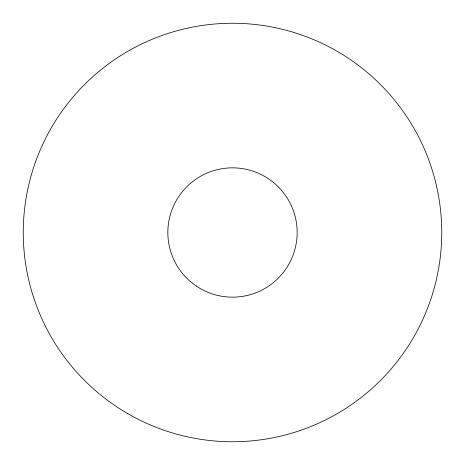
<?xml version="1.0" encoding="UTF-8"?>
<svg xmlns="http://www.w3.org/2000/svg" width="465" height="465" viewBox="0 0 465 465"><rect width="100%" height="100%" fill="white"/><g stroke="black" fill="none" stroke-linecap="round" stroke-linejoin="round"><path stroke-width="0.7" d="M127.881 413.716A209.25 209.25 0 0 0 441.75 232.5A209.25 209.25 0 0 0 127.881 51.284A209.25 209.25 0 0 0 127.881 413.716M196.259 286.045A64.658 64.658 0 0 0 296.995 237.115A64.658 64.658 0 0 0 204.251 174.34A64.658 64.658 0 0 0 196.259 286.045"/></g></svg>
